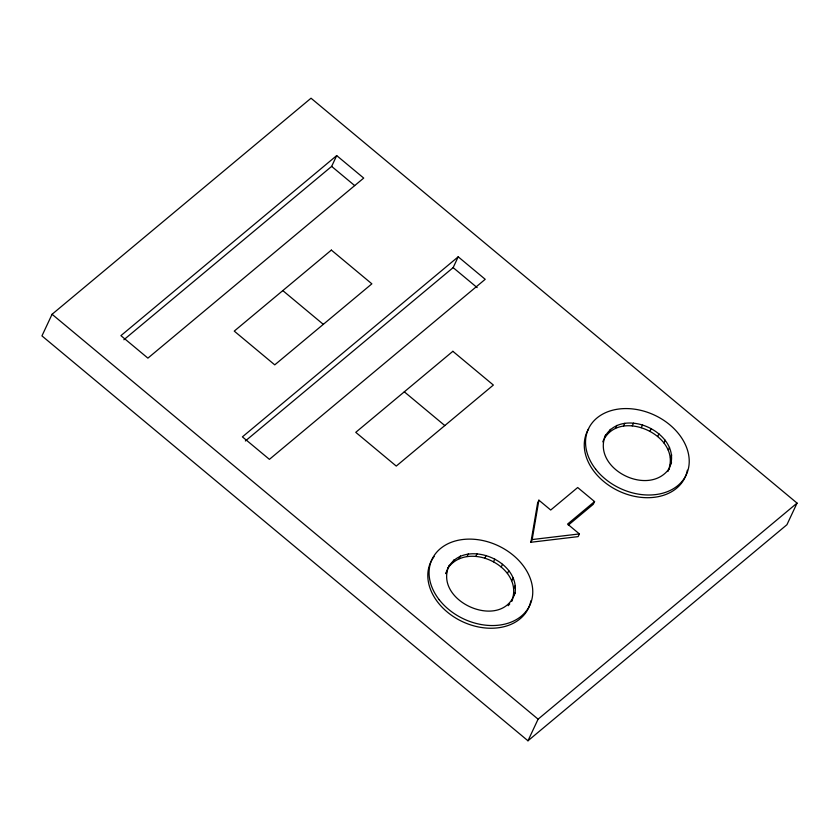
<?xml version="1.0" encoding="UTF-8"?>
<svg xmlns="http://www.w3.org/2000/svg" width="839" height="839" viewBox="0 0 839 839"><rect width="100%" height="100%" fill="white"/><g stroke="black" fill="none" stroke-linecap="round" stroke-linejoin="round"><path stroke-width="1.26" d="M449.253 565.255C432.368 601.374 502.362 631.998 515.094 592.806C520.033 557.348 456.867 535.995 445.897 573.446M511.738 600.997C524.847 567.636 468.477 539.582 447.984 567.961M667.771 471.549C683.984 436.259 618.165 406.013 602.769 441.817M668.19 470.658C686.879 435.745 622.674 403.412 604.437 437.423M594.557 501.575L567.584 524.081L579.392 533.929L578.134 536.624L530.909 542.267L537.631 502.886L538.89 500.18L550.709 510.028L577.683 487.522L594.557 501.575L593.288 504.281L568.318 525.12M530.909 542.267L532.167 539.561L538.89 500.18M605.706 434.717C590.918 468.33 648.264 497.653 669.04 468.854M52.07 314.279L41.95 335.894L527.972 740.785L786.93 524.721L797.05 503.106L311.028 98.215L52.07 314.279L538.093 719.17L527.972 740.785M123.878 339.753L331.646 166.395L336.701 155.593L363.707 178.078L147.905 358.138L120.91 335.642L336.701 155.593M245.376 440.968L453.144 267.62L458.209 256.807L485.215 279.303L269.413 459.353L242.408 436.867L458.209 256.807M445.897 573.645L446.747 571.852M452.651 562.529L453.92 559.833M459.153 558.638L460.422 555.932M467.061 556.54L468.319 553.845M475.818 556.393L477.087 553.688M484.837 558.187L486.106 555.481M493.51 561.815L494.769 559.11M501.229 567.017L502.498 564.322M507.49 573.457L508.749 570.751M511.842 580.682L513.111 577.977M514.003 588.202L515.272 585.496M513.825 595.501L515.094 592.806M511.738 601.196L512.587 599.392M609.104 431.991L610.373 429.295M615.606 428.1L616.875 425.394M623.513 426.002L624.782 423.307M632.27 425.845L633.539 423.15M641.29 427.649L642.559 424.943M649.963 431.277L651.232 428.572M657.682 436.479L658.951 433.784M663.943 442.919L665.201 440.213M668.295 450.144L669.564 447.439M670.455 457.664L671.724 454.958M670.277 464.963L671.546 462.258M508.203 605.706L509.766 603.902M538.093 719.17L797.05 503.106M532.167 539.561L579.392 533.929M331.646 166.395L354.645 185.555M453.144 267.62L477.15 287.609M282.806 290.598L323.309 324.347M404.314 391.823L444.817 425.562M687.372 470.207A54.021 40.461 25.1 0 1 621.699 492.346A54.021 40.461 25.1 0 1 588.611 428.886M530.909 600.745A54.021 40.461 25.1 0 1 463.097 621.951A54.021 40.461 25.1 0 1 434.141 556.498M331.363 250.095L234.249 331.111L274.752 364.86L371.866 283.834L331.363 250.095M452.861 351.31L355.757 432.337L396.26 466.075L493.363 385.049L452.861 351.31M595.627 469.137A54.021 40.461 25.1 0 0 684.876 477.391A54.021 40.461 25.1 0 0 631.62 408.834A54.021 40.461 25.1 0 0 595.627 469.137M439.164 599.675A54.021 40.461 25.1 0 0 528.413 607.929A54.021 40.461 25.1 0 0 475.168 539.372A54.021 40.461 25.1 0 0 439.164 599.675"/></g></svg>
